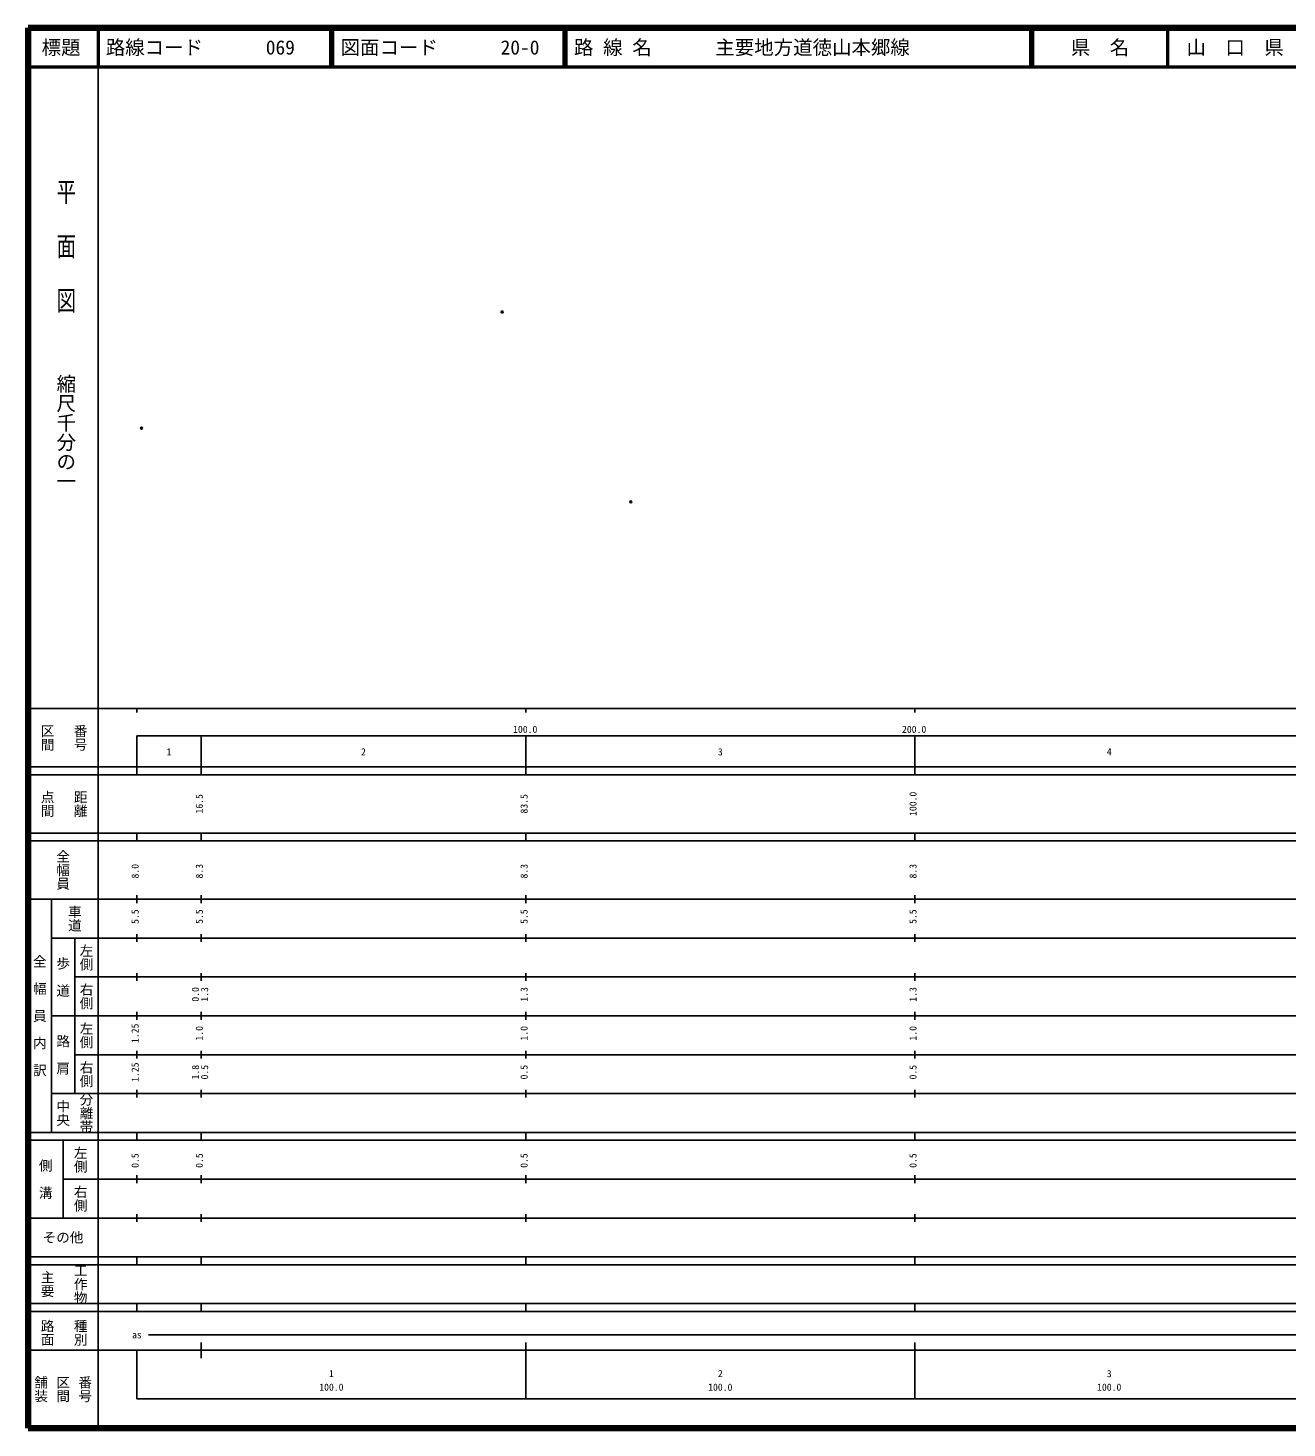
# Model space of a CAD drawing. Units: millimetres on the paper. Extents: x 40 to 680, y 20 to 380.
# Drawn here: x 40 to 363.7, y 20 to 380 of the extents above; entities that cross this region are included whole.
import ezdxf
from ezdxf.enums import TextEntityAlignment as Align

# ---------------------------------------------------------------- set-up
doc = ezdxf.new("R2010")
doc.units = ezdxf.units.MM
doc.header["$PDMODE"] = 32
doc.header["$PDSIZE"] = 0.5
doc.layers.add('M-OTRS', color=6, linetype='Continuous')
doc.layers.add('M-TTL-TXT', color=7, linetype='Continuous')
for name, color, linetype, lineweight in [('M-TTL', 2, 'Continuous', 140), ('M-TTL-BAND', 7, 'Continuous', 25), ('M-TTL-LINE', 7, 'Continuous', 50)]:
    doc.layers.add(name, color=color, linetype=linetype, lineweight=lineweight)
doc.styles.add('@ＭＳ ゴシック', font='')
doc.styles.add('ＭＳ ゴシック', font='')
doc.styles.get('@ＭＳ ゴシック').set_extended_font_data('@MS Gothic')
doc.styles.get('ＭＳ ゴシック').set_extended_font_data('MS Gothic')

msp = doc.modelspace()

# ---------------------------------------------------------------- linework, layer by layer
at = {"layer": 'M-OTRS'}
for p in [(161.916, 306.973), (69.183, 277.121), (194.993, 258.182)]:
    msp.add_point(p, dxfattribs=at)
at = {"layer": 'M-TTL'}
for p, q in [((40, 380), (40, 20)), ((680, 380), (40, 380)), ((40, 20), (680, 20))]:
    msp.add_line(p, q, dxfattribs=at)
at = {"layer": 'M-TTL-BAND'}
for p, q in [((58, 370), (58, 20)), ((40, 205), (579, 205)), ((68, 205), (68, 204)), ((168, 205), (168, 204)), ((268, 205), (268, 204)), ((68, 198), (579, 198)), ((68, 198), (68, 188)), ((84.5, 188), (84.5, 198)), ((168, 188), (168, 198)), ((268, 188), (268, 198)), ((40, 190), (579, 190)), ((40, 188), (579, 188)), ((40, 173), (579, 173)), ((68, 171), (68, 173)), ((84.5, 171), (84.5, 173)), ((168, 171), (168, 173)), ((268, 171), (268, 173)), ((40, 171), (579, 171)), ((40, 156), (579, 156)), ((46, 96), (46, 156)), ((68, 155), (68, 157)), ((84.5, 155), (84.5, 157)), ((168, 155), (168, 157)), ((268, 155), (268, 157)), ((46, 146), (579, 146)), ((52, 146), (52, 106)), ((68, 145), (68, 147)), ((84.5, 145), (84.5, 147)), ((168, 145), (168, 147)), ((268, 145), (268, 147)), ((68, 135), (68, 137)), ((84.5, 135), (84.5, 137)), ((168, 135), (168, 137)), ((268, 135), (268, 137)), ((52, 136), (579, 136)), ((46, 126), (579, 126)), ((68, 125), (68, 127)), ((84.5, 125), (84.5, 127)), ((168, 125), (168, 127)), ((268, 125), (268, 127)), ((52, 116), (579, 116)), ((68, 115), (68, 117)), ((84.5, 115), (84.5, 117)), ((168, 115), (168, 117)), ((268, 115), (268, 117)), ((46, 106), (579, 106)), ((68, 105), (68, 107)), ((84.5, 105), (84.5, 107)), ((168, 105), (168, 107)), ((268, 105), (268, 107)), ((40, 96), (579, 96)), ((40, 94), (579, 94)), ((49, 94), (49, 74)), ((68, 94), (68, 96)), ((84.5, 94), (84.5, 96)), ((168, 94), (168, 96)), ((268, 94), (268, 96)), ((49, 84), (579, 84)), ((68, 83), (68, 85)), ((84.5, 83), (84.5, 85)), ((168, 83), (168, 85)), ((268, 83), (268, 85)), ((40, 74), (579, 74)), ((68, 73), (68, 75)), ((84.5, 73), (84.5, 75)), ((168, 73), (168, 75)), ((268, 73), (268, 75)), ((40, 64), (579, 64)), ((40, 62), (579, 62)), ((68, 62), (68, 64)), ((84.5, 62), (84.5, 64)), ((168, 62), (168, 64)), ((268, 62), (268, 64)), ((40, 52), (579, 52)), ((68, 50), (68, 52)), ((84.5, 50), (84.5, 52)), ((168, 50), (168, 52)), ((268, 50), (268, 52)), ((40, 50), (579, 50)), ((71, 44), (565, 44)), ((40, 40), (579, 40)), ((68, 40), (68, 27.5)), ((84.5, 38), (84.5, 42)), ((168, 27.5), (168, 42)), ((268, 27.5), (268, 42)), ((68, 27.5), (579, 27.5))]:
    msp.add_line(p, q, dxfattribs=at)
at = {"layer": 'M-TTL-LINE'}
for p, q in [((58, 380), (58, 370)), ((117.75, 380), (117.75, 370)), ((118.25, 380), (118.25, 370)), ((177.75, 380), (177.75, 370)), ((178.25, 380), (178.25, 370)), ((297.75, 380), (297.75, 370)), ((298.25, 380), (298.25, 370)), ((333, 380), (333, 370)), ((40, 370), (680, 370))]:
    msp.add_line(p, q, dxfattribs=at)

# ---------------------------------------------------------------- texts
at = {"layer": 'M-TTL-BAND', "style": '@ＭＳ ゴシック', "width": 1.4}
msp.add_text('平  面  図', height=3.666, rotation=270, dxfattribs=at).set_placement((49.777, 306.475), align=Align.MIDDLE_RIGHT)
at = {"layer": 'M-TTL-BAND', "style": '@ＭＳ ゴシック'}
msp.add_text('縮尺千分の一', height=3.666, rotation=270, dxfattribs=at).set_placement((49.777, 261.03), align=Align.MIDDLE_RIGHT)
for s, p in [('区間', (45, 197.5)), ('番号', (53.5, 197.5)), ('点間', (45, 180.5)), ('距離', (53.5, 180.5)), ('全幅員', (49, 163.5)), ('車道', (52, 151)), ('左側', (55, 141)), ('全\u3000幅\u3000員\u3000内\u3000訳', (43, 126)), ('歩\u3000道', (49, 136)), ('右側', (55, 131)), ('左側', (55, 121)), ('路\u3000肩', (49, 116)), ('右側', (55, 111)), ('分離帯', (55, 101)), ('中央', (49, 101)), ('左側', (53.5, 89)), ('側\u3000溝', (44.5, 84)), ('右側', (53.5, 79)), ('工作物', (53.5, 57)), ('主要', (45, 57)), ('路面', (45, 44.5)), ('種別', (53.5, 44.5)), ('舗装', (43.333, 30)), ('区間', (49, 30)), ('番号', (54.667, 30))]:
    msp.add_text(s, height=2.566, rotation=270, dxfattribs=at).set_placement(p, align=Align.MIDDLE_CENTER)
at = {"layer": 'M-TTL-BAND', "style": 'ＭＳ ゴシック'}
for s, p in [('100.0', (167.844, 198.195)), ('200.0', (267.844, 198.195)), ('1', (76.25, 192.405)), ('2', (126.25, 192.405)), ('3', (218, 192.405)), ('4', (318, 192.405)), ('as', (68, 42.5)), ('1', (118, 32.523)), ('2', (218, 32.523)), ('3', (318, 32.523)), ('100.0', (118, 29.033)), ('100.0', (218, 29.033)), ('100.0', (318, 29.033))]:
    msp.add_text(s, height=1.833, dxfattribs=at).set_placement(p, align=Align.BOTTOM_CENTER)
for s, p in [('16.5', (85.5, 180.5)), ('83.5', (169, 180.5)), ('100.0', (269, 180.5)), ('8.0', (69, 163.174)), ('8.3', (85.5, 163.174)), ('8.3', (169, 163.174)), ('8.3', (269, 163.174)), ('5.5', (69, 151.5)), ('5.5', (85.5, 151.5)), ('5.5', (169, 151.5)), ('5.5', (269, 151.5)), ('0.0', (84.5, 131.5)), ('1.3', (86.87, 131.5)), ('1.3', (169, 131.5)), ('1.3', (269, 131.5)), ('1.25', (69, 121.5)), ('1.0', (85.5, 121.5)), ('1.0', (169, 121.5)), ('1.0', (269, 121.5)), ('1.25', (69, 111.5)), ('1.8', (84.5, 111.5)), ('0.5', (86.87, 111.5)), ('0.5', (169, 111.5)), ('0.5', (269, 111.5)), ('0.5', (69, 88.764)), ('0.5', (85.5, 88.764)), ('0.5', (169, 88.764)), ('0.5', (269, 88.764))]:
    msp.add_text(s, height=1.833, rotation=90, dxfattribs=at).set_placement(p, align=Align.BOTTOM_CENTER)
msp.add_text('その他', height=2.566, dxfattribs=at).set_placement((49, 69), align=Align.MIDDLE_CENTER)
at = {"layer": 'M-TTL-TXT', "style": 'ＭＳ ゴシック'}
for s, p in [('標題', (48.5, 375)), ('県\u3000名', (315.625, 375)), ('山\u3000口\u3000県', (350.375, 375))]:
    msp.add_text(s, height=3.666, dxfattribs=at).set_placement(p, align=Align.MIDDLE_CENTER)
for s, p in [('路線コード', (60, 375)), ('069', (101.142, 375)), ('図面コード', (120.38, 375)), ('20-0', (161.521, 375)), ('路 線 名', (180.38, 375)), ('主要地方道徳山本郷線', (216.734, 375))]:
    msp.add_text(s, height=3.666, dxfattribs=at).set_placement(p, align=Align.MIDDLE_LEFT)

doc.saveas('drawing.dxf')
